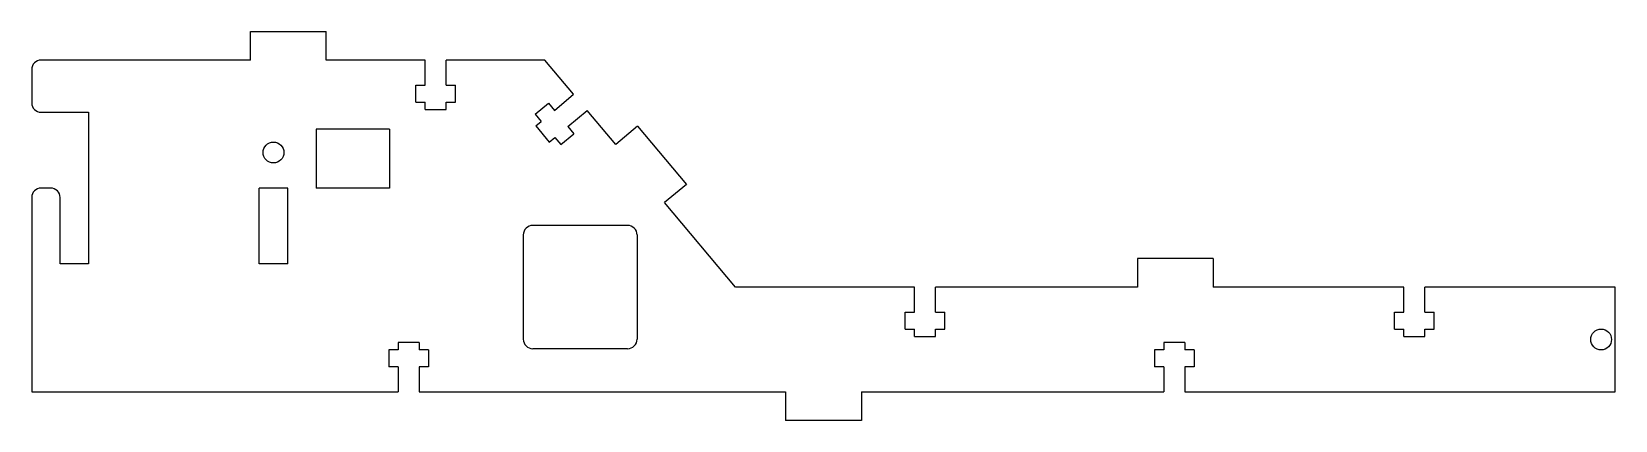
# Model space of a CAD drawing. Extents: x -115 to 52, y -8 to 33.
import ezdxf

# ---------------------------------------------------------------- set-up
doc = ezdxf.new("R2010")
doc.units = 0
doc.header["$MEASUREMENT"] = 0
doc.layers.add('VISIBLE', color=7, linetype='CONTINUOUS')

msp = doc.modelspace()

# ---------------------------------------------------------------- linework, layer by layer
at = {"layer": 'VISIBLE'}
for p, q in [((-91.75, 33.44), (-83.75, 33.44)), ((-91.75, 30.44), (-91.75, 33.44)), ((-83.75, 30.44), (-83.75, 33.44)), ((-91.75, 30.44), (-113.82, 30.44)), ((-73.32, 30.44), (-83.75, 30.44)), ((-73.32, 27.79), (-73.32, 30.44)), ((-60.69, 30.44), (-71.12, 30.44)), ((-71.12, 27.79), (-71.12, 30.44)), ((-57.66, 26.83), (-60.69, 30.44)), ((-114.82, 29.44), (-114.82, 25.94)), ((-74.32, 25.99), (-74.32, 27.79)), ((-74.32, 27.79), (-73.32, 27.79)), ((-71.12, 27.79), (-70.12, 27.79)), ((-70.12, 25.99), (-70.12, 27.79)), ((-59.69, 25.13), (-57.66, 26.83)), ((-74.32, 25.99), (-73.32, 25.99)), ((-73.32, 25.24), (-73.32, 25.99)), ((-73.32, 25.24), (-71.12, 25.24)), ((-71.12, 25.99), (-70.12, 25.99)), ((-71.12, 25.24), (-71.12, 25.99)), ((-61.71, 24.74), (-60.33, 25.89)), ((-60.33, 25.89), (-59.69, 25.13)), ((-58.27, 23.44), (-56.24, 25.14)), ((-53.22, 21.53), (-56.24, 25.14)), ((-113.82, 24.94), (-108.82, 24.94)), ((-108.82, 24.94), (-108.82, 8.94)), ((-61.71, 24.74), (-61.07, 23.97)), ((-61.64, 23.49), (-61.07, 23.97)), ((-61.64, 23.49), (-60.23, 21.8)), ((-58.27, 23.44), (-57.63, 22.68)), ((-50.92, 23.46), (-53.22, 21.53)), ((-50.92, 23.46), (-45.77, 17.33)), ((-77.07, 23.14), (-84.82, 23.14)), ((-84.82, 23.14), (-84.82, 16.94)), ((-77.07, 23.14), (-77.07, 16.94)), ((-60.23, 21.8), (-59.65, 22.28)), ((-59.65, 22.28), (-59.01, 21.52)), ((-59.01, 21.52), (-57.63, 22.68)), ((-112.82, 16.94), (-113.82, 16.94)), ((-90.82, 8.94), (-90.82, 16.94)), ((-87.82, 16.94), (-90.82, 16.94)), ((-87.82, 8.94), (-87.82, 16.94)), ((-77.07, 16.94), (-84.82, 16.94)), ((-45.77, 17.33), (-48.07, 15.41)), ((-114.82, 15.94), (-114.82, -4.56)), ((-111.82, 8.94), (-111.82, 15.94)), ((-40.6, 6.5), (-48.07, 15.41)), ((-62.97, 12), (-62.97, 1)), ((-51.97, 13), (-61.97, 13)), ((-50.97, 12), (-50.97, 1)), ((-108.82, 8.94), (-111.82, 8.94)), ((-87.82, 8.94), (-90.82, 8.94)), ((9.8, 9.5), (1.8, 9.5)), ((1.8, 9.5), (1.8, 6.5)), ((9.8, 9.5), (9.8, 6.5)), ((-21.7, 6.5), (-40.6, 6.5)), ((-21.7, 3.85), (-21.7, 6.5)), ((1.8, 6.5), (-19.5, 6.5)), ((-19.5, 3.85), (-19.5, 6.5)), ((29.9, 6.5), (9.8, 6.5)), ((29.9, 3.85), (29.9, 6.5)), ((52.2, 6.5), (32.1, 6.5)), ((32.1, 3.85), (32.1, 6.5)), ((52.2, -4.56), (52.2, 6.5)), ((-22.7, 2.05), (-22.7, 3.85)), ((-22.7, 3.85), (-21.7, 3.85)), ((-19.5, 3.85), (-18.5, 3.85)), ((-18.5, 2.05), (-18.5, 3.85)), ((28.9, 2.05), (28.9, 3.85)), ((28.9, 3.85), (29.9, 3.85)), ((32.1, 3.85), (33.1, 3.85)), ((33.1, 2.05), (33.1, 3.85)), ((-22.7, 2.05), (-21.7, 2.05)), ((-21.7, 1.3), (-21.7, 2.05)), ((-19.5, 2.05), (-18.5, 2.05)), ((-19.5, 1.3), (-19.5, 2.05)), ((28.9, 2.05), (29.9, 2.05)), ((29.9, 1.3), (29.9, 2.05)), ((32.1, 2.05), (33.1, 2.05)), ((32.1, 1.3), (32.1, 2.05)), ((-76.16, 0.64), (-76.16, -0.11)), ((-73.96, 0.64), (-76.16, 0.64)), ((-73.96, 0.64), (-73.96, -0.11)), ((-51.97, 0), (-61.97, 0)), ((-21.7, 1.3), (-19.5, 1.3)), ((4.59, 0.64), (4.59, -0.11)), ((6.79, 0.64), (4.59, 0.64)), ((6.79, 0.64), (6.79, -0.11)), ((29.9, 1.3), (32.1, 1.3)), ((-77.16, -0.11), (-77.16, -1.91)), ((-76.16, -0.11), (-77.16, -0.11)), ((-72.96, -0.11), (-73.96, -0.11)), ((-72.96, -0.11), (-72.96, -1.91)), ((3.59, -0.11), (3.59, -1.91)), ((4.59, -0.11), (3.59, -0.11)), ((7.79, -0.11), (6.79, -0.11)), ((7.79, -0.11), (7.79, -1.91)), ((-76.16, -1.91), (-77.16, -1.91)), ((-76.16, -1.91), (-76.16, -4.56)), ((-72.96, -1.91), (-73.96, -1.91)), ((-73.96, -1.91), (-73.96, -4.56)), ((4.59, -1.91), (3.59, -1.91)), ((4.59, -1.91), (4.59, -4.56)), ((7.79, -1.91), (6.79, -1.91)), ((6.79, -1.91), (6.79, -4.56)), ((-114.82, -4.56), (-76.16, -4.56)), ((-73.96, -4.56), (-35.31, -4.56)), ((-35.31, -4.56), (-35.31, -7.56)), ((-27.31, -4.56), (-27.31, -7.56)), ((-27.31, -4.56), (4.59, -4.56)), ((6.79, -4.56), (52.2, -4.56)), ((-27.31, -7.56), (-35.31, -7.56))]:
    msp.add_line(p, q, dxfattribs=at)
for centre in [(-89.32, 20.69), (50.7, 0.97)]:
    msp.add_circle(centre, 1.1, dxfattribs=at)
for centre, start, end in [((-113.82, 29.44), 90, 180), ((-113.82, 25.94), 180, 270), ((-113.82, 15.94), 90, 180), ((-112.82, 15.94), 0, 90), ((-61.97, 12), 90, 180), ((-51.97, 12), 0, 90), ((-61.97, 1), 180, 270), ((-51.97, 1), 270, 0)]:
    msp.add_arc(centre, 1, start, end, dxfattribs=at)

doc.saveas('drawing.dxf')
